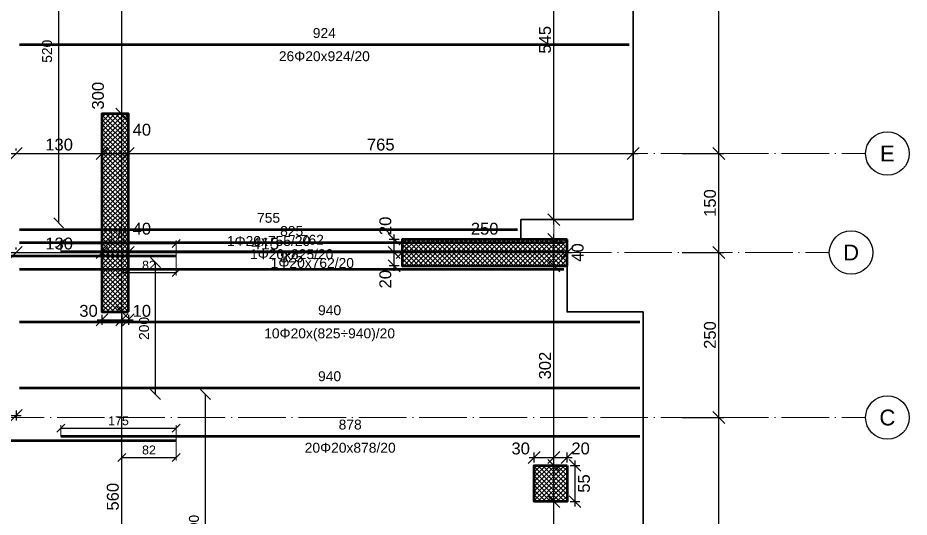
# Model space of a CAD drawing. Header units: millimetres. Extents: x -404 to 6018, y -5139 to 7890.
# Drawn here: x 847 to 2198, y -3661 to -2904 of the extents above; entities that cross this region are included whole.
import ezdxf
from ezdxf.enums import TextEntityAlignment as Align

# ---------------------------------------------------------------- set-up
doc = ezdxf.new("R2010")
doc.units = ezdxf.units.MM
doc.linetypes.add('ZWCAD_ISO04W100', pattern=[30.5, 24, -3, 0.5, -3])
for name, color, linetype, lineweight in [('AXIS LINES', 255, 'ZWCAD_ISO04W100', 13), ('COLUMN', 140, 'Continuous', 53), ('SLAB', 3, 'Continuous', 35), ('WALL', 10, 'Continuous', 53)]:
    doc.layers.add(name, color=color, linetype=linetype, lineweight=lineweight)
for name, color, linetype in [('FW_AXIS', 7, 'Continuous'), ('FW_COLUMN_HATCH', 8, 'Continuous'), ('FW_DIM', 7, 'Continuous'), ('FW_WALL_HATCH', 8, 'Continuous'), ('REB_TOP_MESH_X', 5, 'Continuous'), ('REB_TOP_MESH_X_AXDIM', 5, 'Continuous'), ('REB_TOP_MESH_X_LAP', 5, 'Continuous'), ('REB_TOP_MESH_X_RANGE', 5, 'Continuous'), ('REB_TOP_MESH_X_TEXT', 5, 'Continuous')]:
    doc.layers.add(name, color=color, linetype=linetype)
doc.styles.add('REBAR_TXT', font='arial.ttf')
doc.styles.get("Standard").update_dxf_attribs({"font": 'arial.ttf'})
doc.dimstyles.new('FW_DIM', dxfattribs={"dimtxt": 18, "dimasz": 9, "dimexe": 7.5, "dimexo": 4.5, "dimgap": 4.5, "dimtad": 1, "dimdec": 0, "dimtxsty": 'Standard', "dimtsz": 9, "dimcen": 2.5, "dimdle": 7.5, "dimclrd": 256, "dimclre": 256, "dimclrt": 7, "dimazin": 3, "dimtfac": 1, "dimtmove": 2, "dimatfit": 3})
doc.dimstyles.new('REBAR LAP', dxfattribs={"dimtxt": 13.5, "dimasz": 2.5, "dimexe": 4.5, "dimexo": 0, "dimgap": 4.5, "dimtad": 1, "dimdec": 0, "dimtxsty": 'Standard', "dimtsz": 6, "dimcen": 2.5, "dimclrd": 6, "dimclre": 6, "dimclrt": 7, "dimazin": 3, "dimtfac": 1, "dimtmove": 2, "dimatfit": 3, "dimlwd": 25, "dimlwe": 18})
doc.dimstyles.new('REBAR M-200', dxfattribs={"dimtxt": 15, "dimasz": 15, "dimexe": 25, "dimexo": 12.5, "dimgap": 10, "dimtad": 1, "dimdec": 0, "dimtxsty": 'Standard', "dimblk": 'NONE', "dimcen": 50, "dimse1": 1, "dimse2": 1, "dimclrd": 6, "dimclre": 6, "dimclrt": 7, "dimazin": 3, "dimtfac": 1, "dimtmove": 2, "dimatfit": 3, "dimldrblk": 'NONE', "dimlwd": 53})
doc.dimstyles.new('REBAR RANGE', dxfattribs={"dimtxt": 15, "dimasz": 2.5, "dimexe": 0, "dimexo": 0, "dimgap": 10, "dimtad": 1, "dimdec": 0, "dimtxsty": 'Standard', "dimtsz": 7.5, "dimcen": 2.5, "dimse1": 1, "dimse2": 1, "dimclrd": 6, "dimclre": 6, "dimclrt": 7, "dimazin": 3, "dimtfac": 1, "dimtmove": 2, "dimatfit": 3, "dimlwd": 25})

# ---------------------------------------------------------------- blocks, each defined once
blk = doc.blocks.new('*D810')
at = {"color": 6, "lineweight": 53}
blk.add_line((5, -3545.1), (1087.5, -3545.1), dxfattribs=at)
at = {"layer": 'Defpoints'}
for p in [(5, -3545.1), (5, -3545.1), (1087.5, -3545.1)]:
    blk.add_point(p, dxfattribs=at)
at = {"layer": 'REB_TOP_MESH_X', "color": 7, "insert": (546.2, -3527.6), "char_height": 15, "attachment_point": 5}
blk.add_mtext('1082', dxfattribs=at)
blk = doc.blocks.new('_NONE')
blk = doc.blocks.new('*D811')
at = {"color": 6, "lineweight": 53}
blk.add_line((912.5, -3538.4), (1790, -3538.4), dxfattribs=at)
at = {"layer": 'Defpoints'}
for p in [(912.5, -3538.4), (912.5, -3538.4), (1790, -3538.4)]:
    blk.add_point(p, dxfattribs=at)
at = {"layer": 'REB_TOP_MESH_X', "color": 7, "insert": (1351.2, -3520.9), "char_height": 15, "attachment_point": 5}
blk.add_mtext('878', dxfattribs=at)
blk = doc.blocks.new('_Oblique')
at = {"color": 0, "linetype": 'ByBlock', "lineweight": -2}
blk.add_line((-0.5, -0.5), (0.5, 0.5), dxfattribs=at)
blk = doc.blocks.new('*D812')
at = {"color": 6, "lineweight": 18}
for p, q in [((912.5, -3538.4), (912.5, -3521.9)), ((1087.5, -3545.1), (1087.5, -3521.9))]:
    blk.add_line(p, q, dxfattribs=at)
at = {"color": 6, "lineweight": 25}
blk.add_line((912.5, -3526.4), (1087.5, -3526.4), dxfattribs=at)
at = {"layer": 'Defpoints'}
for p in [(912.5, -3526.4), (912.5, -3538.4), (1087.5, -3545.1)]:
    blk.add_point(p, dxfattribs=at)
at = {"layer": 'REB_TOP_MESH_X_LAP', "color": 6, "xscale": 12, "yscale": 12}
for p in [(912.5, -3526.4), (1087.5, -3526.4)]:
    blk.add_blockref('_OBLIQUE', p, dxfattribs=at)
at = {"layer": 'REB_TOP_MESH_X_LAP', "color": 7, "insert": (1000, -3515.1), "char_height": 13.5, "attachment_point": 5}
blk.add_mtext('175', dxfattribs=at)
blk = doc.blocks.new('*D813')
at = {"color": 6, "lineweight": 18}
for p, q in [((1005, -3545.1), (1005, -3575.1)), ((1087.5, -3545.1), (1087.5, -3575.1))]:
    blk.add_line(p, q, dxfattribs=at)
at = {"color": 6, "lineweight": 25}
blk.add_line((1005, -3570.6), (1087.5, -3570.6), dxfattribs=at)
at = {"layer": 'Defpoints'}
for p in [(1005, -3545.1), (1087.5, -3545.1), (1005, -3570.6)]:
    blk.add_point(p, dxfattribs=at)
at = {"layer": 'REB_TOP_MESH_X_AXDIM', "color": 6, "xscale": 12, "yscale": 12}
for p in [(1005, -3570.6), (1087.5, -3570.6)]:
    blk.add_blockref('_OBLIQUE', p, dxfattribs=at)
at = {"layer": 'REB_TOP_MESH_X_AXDIM', "color": 7, "insert": (1046.2, -3559.4), "char_height": 13.5, "attachment_point": 5}
blk.add_mtext('82', dxfattribs=at)
blk = doc.blocks.new('*D858')
at = {"color": 6, "lineweight": 53}
blk.add_line((5, -3265.1), (1087.5, -3265.1), dxfattribs=at)
at = {"layer": 'Defpoints'}
for p in [(5, -3265.1), (5, -3265.1), (1087.5, -3265.1)]:
    blk.add_point(p, dxfattribs=at)
at = {"layer": 'REB_TOP_MESH_X', "color": 7, "insert": (546.2, -3247.6), "char_height": 15, "attachment_point": 5}
blk.add_mtext('1082', dxfattribs=at)
blk = doc.blocks.new('*D859')
at = {"color": 6, "lineweight": 53}
blk.add_line((912.5, -3258.4), (1675, -3258.4), dxfattribs=at)
at = {"layer": 'Defpoints'}
for p in [(912.5, -3258.4), (912.5, -3258.4), (1675, -3258.4)]:
    blk.add_point(p, dxfattribs=at)
at = {"layer": 'REB_TOP_MESH_X', "color": 7, "insert": (1293.8, -3240.9), "char_height": 15, "attachment_point": 5}
blk.add_mtext('762', dxfattribs=at)
blk = doc.blocks.new('*D860')
at = {"color": 6, "lineweight": 18}
for p, q in [((912.5, -3258.4), (912.5, -3241.9)), ((1087.5, -3265.1), (1087.5, -3241.9))]:
    blk.add_line(p, q, dxfattribs=at)
at = {"color": 6, "lineweight": 25}
blk.add_line((912.5, -3246.4), (1087.5, -3246.4), dxfattribs=at)
at = {"layer": 'Defpoints'}
for p in [(912.5, -3246.4), (912.5, -3258.4), (1087.5, -3265.1)]:
    blk.add_point(p, dxfattribs=at)
at = {"layer": 'REB_TOP_MESH_X_LAP', "color": 6, "xscale": 12, "yscale": 12}
for p in [(912.5, -3246.4), (1087.5, -3246.4)]:
    blk.add_blockref('_OBLIQUE', p, dxfattribs=at)
at = {"layer": 'REB_TOP_MESH_X_LAP', "color": 7, "insert": (1000, -3235.1), "char_height": 13.5, "attachment_point": 5}
blk.add_mtext('175', dxfattribs=at)
blk = doc.blocks.new('*D861')
at = {"color": 6, "lineweight": 18}
for p, q in [((1005, -3265.1), (1005, -3295.1)), ((1087.5, -3265.1), (1087.5, -3295.1))]:
    blk.add_line(p, q, dxfattribs=at)
at = {"color": 6, "lineweight": 25}
blk.add_line((1005, -3290.6), (1087.5, -3290.6), dxfattribs=at)
at = {"layer": 'Defpoints'}
for p in [(1005, -3265.1), (1087.5, -3265.1), (1005, -3290.6)]:
    blk.add_point(p, dxfattribs=at)
at = {"layer": 'REB_TOP_MESH_X_AXDIM', "color": 6, "xscale": 12, "yscale": 12}
for p in [(1005, -3290.6), (1087.5, -3290.6)]:
    blk.add_blockref('_OBLIQUE', p, dxfattribs=at)
at = {"layer": 'REB_TOP_MESH_X_AXDIM', "color": 7, "insert": (1046.2, -3279.4), "char_height": 13.5, "attachment_point": 5}
blk.add_mtext('82', dxfattribs=at)
blk = doc.blocks.new('*D864')
at = {"color": 6, "lineweight": 25}
blk.add_line((909.4, -3215.1), (909.4, -2695.1), dxfattribs=at)
at = {"layer": 'Defpoints'}
for p in [(909.4, -2695.1), (909.4, -3215.1), (909.4, -3215.1)]:
    blk.add_point(p, dxfattribs=at)
at = {"layer": 'REB_TOP_MESH_X_RANGE', "color": 6, "xscale": 15, "yscale": 15, "rotation": 90}
for p in [(909.4, -2695.1), (909.4, -3215.1)]:
    blk.add_blockref('_OBLIQUE', p, dxfattribs=at)
at = {"layer": 'REB_TOP_MESH_X_RANGE', "color": 7, "insert": (891.9, -2955.1), "char_height": 15, "attachment_point": 5, "rotation": 90}
blk.add_mtext('520', dxfattribs=at)
blk = doc.blocks.new('*D865')
at = {"color": 6, "lineweight": 53}
blk.add_line((850, -2945.1), (1774, -2945.1), dxfattribs=at)
at = {"layer": 'Defpoints'}
for p in [(850, -2945.1), (850, -2945.1), (1774, -2945.1)]:
    blk.add_point(p, dxfattribs=at)
at = {"layer": 'REB_TOP_MESH_X', "color": 7, "insert": (1312, -2927.6), "char_height": 15, "attachment_point": 5}
blk.add_mtext('924', dxfattribs=at)
blk = doc.blocks.new('*D867')
at = {"color": 6, "lineweight": 25}
blk.add_line((1131.9, -3875.1), (1131.9, -3475.1), dxfattribs=at)
at = {"layer": 'Defpoints'}
for p in [(1131.9, -3475.1), (1131.9, -3875.1), (1131.9, -3875.1)]:
    blk.add_point(p, dxfattribs=at)
at = {"layer": 'REB_TOP_MESH_X_RANGE', "color": 6, "xscale": 15, "yscale": 15, "rotation": 90}
for p in [(1131.9, -3475.1), (1131.9, -3875.1)]:
    blk.add_blockref('_OBLIQUE', p, dxfattribs=at)
at = {"layer": 'REB_TOP_MESH_X_RANGE', "color": 7, "insert": (1114.4, -3675.1), "char_height": 15, "attachment_point": 5, "rotation": 90}
blk.add_mtext('400', dxfattribs=at)
blk = doc.blocks.new('*D875')
at = {"color": 6, "lineweight": 25}
blk.add_line((1056.2, -3475.1), (1056.2, -3275.1), dxfattribs=at)
at = {"layer": 'Defpoints'}
for p in [(1056.2, -3275.1), (1056.2, -3475.1), (1056.2, -3475.1)]:
    blk.add_point(p, dxfattribs=at)
at = {"layer": 'REB_TOP_MESH_X_RANGE', "color": 6, "xscale": 15, "yscale": 15, "rotation": 90}
for p in [(1056.2, -3275.1), (1056.2, -3475.1)]:
    blk.add_blockref('_OBLIQUE', p, dxfattribs=at)
at = {"layer": 'REB_TOP_MESH_X_RANGE', "color": 7, "insert": (1038.8, -3375.1), "char_height": 15, "attachment_point": 5, "rotation": 90}
blk.add_mtext('200', dxfattribs=at)
blk = doc.blocks.new('*D876')
at = {"color": 6, "lineweight": 53}
blk.add_line((850, -3365.1), (1790, -3365.1), dxfattribs=at)
at = {"layer": 'Defpoints'}
for p in [(850, -3365.1), (850, -3365.1), (1790, -3365.1)]:
    blk.add_point(p, dxfattribs=at)
at = {"layer": 'REB_TOP_MESH_X', "color": 7, "insert": (1320, -3347.6), "char_height": 15, "attachment_point": 5}
blk.add_mtext('940', dxfattribs=at)
blk = doc.blocks.new('*D877')
at = {"color": 6, "lineweight": 53}
blk.add_line((850, -3465.1), (1790, -3465.1), dxfattribs=at)
at = {"layer": 'Defpoints'}
for p in [(850, -3465.1), (850, -3465.1), (1790, -3465.1)]:
    blk.add_point(p, dxfattribs=at)
at = {"layer": 'REB_TOP_MESH_X', "color": 7, "insert": (1320, -3447.6), "char_height": 15, "attachment_point": 5}
blk.add_mtext('940', dxfattribs=at)
blk = doc.blocks.new('*D878')
at = {"color": 6, "lineweight": 53}
blk.add_line((850, -3285.1), (1675, -3285.1), dxfattribs=at)
at = {"layer": 'Defpoints'}
for p in [(850, -3285.1), (850, -3285.1), (1675, -3285.1)]:
    blk.add_point(p, dxfattribs=at)
at = {"layer": 'REB_TOP_MESH_X', "color": 7, "insert": (1262.5, -3267.6), "char_height": 15, "attachment_point": 5}
blk.add_mtext('825', dxfattribs=at)
blk = doc.blocks.new('*D897')
at = {"color": 6, "lineweight": 53}
blk.add_line((850, -3245.1), (1675, -3245.1), dxfattribs=at)
at = {"layer": 'Defpoints'}
for p in [(850, -3245.1), (850, -3245.1), (1675, -3245.1)]:
    blk.add_point(p, dxfattribs=at)
at = {"layer": 'REB_TOP_MESH_X', "color": 7, "insert": (1262.5, -3227.6), "char_height": 15, "attachment_point": 5}
blk.add_mtext('825', dxfattribs=at)
blk = doc.blocks.new('*D898')
at = {"color": 6, "lineweight": 53}
blk.add_line((850, -3225.1), (1605, -3225.1), dxfattribs=at)
at = {"layer": 'Defpoints'}
for p in [(850, -3225.1), (850, -3225.1), (1605, -3225.1)]:
    blk.add_point(p, dxfattribs=at)
at = {"layer": 'REB_TOP_MESH_X', "color": 7, "insert": (1227.5, -3207.6), "char_height": 15, "attachment_point": 5}
blk.add_mtext('755', dxfattribs=at)
blk = doc.blocks.new('*D906')
for p, q in [((637.4, -3507.1), (852.4, -3507.1)), ((644.9, -3499.6), (644.9, -3514.6)), ((844.9, -3499.6), (844.9, -3514.6))]:
    blk.add_line(p, q)
at = {"layer": 'Defpoints'}
for p in [(644.9, -3495.1), (844.9, -3495.1), (644.9, -3507.1)]:
    blk.add_point(p, dxfattribs=at)
at = {"layer": 'FW_DIM', "xscale": 18, "yscale": 18}
for p in [(644.9, -3507.1), (844.9, -3507.1)]:
    blk.add_blockref('_OBLIQUE', p, dxfattribs=at)
at = {"layer": 'FW_DIM', "color": 7, "insert": (744.9, -3520.6), "char_height": 18, "attachment_point": 5}
blk.add_mtext('200', dxfattribs=at)
blk = doc.blocks.new('*D925')
for p, q in [((1418, -3287.6), (1418, -3252.6)), ((1425.5, -3260.1), (1410.5, -3260.1)), ((1425.5, -3280.1), (1410.5, -3280.1))]:
    blk.add_line(p, q)
at = {"layer": 'Defpoints'}
for p in [(1430, -3260.1), (1418, -3280.1), (1430, -3280.1)]:
    blk.add_point(p, dxfattribs=at)
at = {"layer": 'FW_DIM', "xscale": 18, "yscale": 18, "rotation": 90}
for p in [(1418, -3260.1), (1418, -3280.1)]:
    blk.add_blockref('_OBLIQUE', p, dxfattribs=at)
at = {"layer": 'FW_DIM', "color": 7, "insert": (1404.5, -3300.5), "char_height": 18, "attachment_point": 5, "rotation": 90}
blk.add_mtext('20', dxfattribs=at)
blk = doc.blocks.new('*D926')
for p, q in [((1425.5, -3240.1), (1410.5, -3240.1)), ((1418, -3267.6), (1418, -3232.6)), ((1425.5, -3260.1), (1410.5, -3260.1))]:
    blk.add_line(p, q)
at = {"layer": 'Defpoints'}
for p in [(1430, -3240.1), (1418, -3260.1), (1430, -3260.1)]:
    blk.add_point(p, dxfattribs=at)
at = {"layer": 'FW_DIM', "xscale": 18, "yscale": 18, "rotation": 90}
for p in [(1418, -3240.1), (1418, -3260.1)]:
    blk.add_blockref('_OBLIQUE', p, dxfattribs=at)
at = {"layer": 'FW_DIM', "color": 7, "insert": (1404.5, -3219.7), "char_height": 18, "attachment_point": 5, "rotation": 90}
blk.add_mtext('20', dxfattribs=at)
blk = doc.blocks.new('*D927')
for p, q in [((967.5, -3362.1), (1012.5, -3362.1)), ((975, -3354.6), (975, -3369.6)), ((1005, -3354.6), (1005, -3369.6))]:
    blk.add_line(p, q)
at = {"layer": 'Defpoints'}
for p in [(975, -3350.1), (1005, -3350.1), (975, -3362.1)]:
    blk.add_point(p, dxfattribs=at)
at = {"layer": 'FW_DIM', "xscale": 18, "yscale": 18}
for p in [(975, -3362.1), (1005, -3362.1)]:
    blk.add_blockref('_OBLIQUE', p, dxfattribs=at)
at = {"layer": 'FW_DIM', "color": 7, "insert": (954.6, -3348.6), "char_height": 18, "attachment_point": 5}
blk.add_mtext('30', dxfattribs=at)
blk = doc.blocks.new('*D928')
for p, q in [((997.5, -3362.1), (1022.5, -3362.1)), ((1005, -3354.6), (1005, -3369.6)), ((1015, -3354.6), (1015, -3369.6))]:
    blk.add_line(p, q)
at = {"layer": 'Defpoints'}
for p in [(1005, -3350.1), (1015, -3350.1), (1005, -3362.1)]:
    blk.add_point(p, dxfattribs=at)
at = {"layer": 'FW_DIM', "xscale": 18, "yscale": 18}
for p in [(1005, -3362.1), (1015, -3362.1)]:
    blk.add_blockref('_OBLIQUE', p, dxfattribs=at)
at = {"layer": 'FW_DIM', "color": 7, "insert": (1035.4, -3348.6), "char_height": 18, "attachment_point": 5}
blk.add_mtext('10', dxfattribs=at)
blk = doc.blocks.new('*D961')
for p, q in [((1630, -3578.1), (1630, -3563.1)), ((1660, -3578.1), (1660, -3563.1)), ((1622.5, -3570.6), (1667.5, -3570.6))]:
    blk.add_line(p, q)
at = {"layer": 'Defpoints'}
for p in [(1630, -3570.6), (1630, -3582.6), (1660, -3582.6)]:
    blk.add_point(p, dxfattribs=at)
at = {"layer": 'FW_DIM', "xscale": 18, "yscale": 18}
for p in [(1630, -3570.6), (1660, -3570.6)]:
    blk.add_blockref('_OBLIQUE', p, dxfattribs=at)
at = {"layer": 'FW_DIM', "color": 7, "insert": (1609.6, -3557.1), "char_height": 18, "attachment_point": 5}
blk.add_mtext('30', dxfattribs=at)
blk = doc.blocks.new('*D962')
for p, q in [((1660, -3578.1), (1660, -3563.1)), ((1680, -3578.1), (1680, -3563.1)), ((1652.5, -3570.6), (1687.5, -3570.6))]:
    blk.add_line(p, q)
at = {"layer": 'Defpoints'}
for p in [(1660, -3570.6), (1660, -3582.6), (1680, -3582.6)]:
    blk.add_point(p, dxfattribs=at)
at = {"layer": 'FW_DIM', "xscale": 18, "yscale": 18}
for p in [(1660, -3570.6), (1680, -3570.6)]:
    blk.add_blockref('_OBLIQUE', p, dxfattribs=at)
at = {"layer": 'FW_DIM', "color": 7, "insert": (1700.4, -3557.1), "char_height": 18, "attachment_point": 5}
blk.add_mtext('20', dxfattribs=at)
blk = doc.blocks.new('*D963')
for p, q in [((1692, -3645.1), (1692, -3575.1)), ((1684.5, -3582.6), (1699.5, -3582.6)), ((1684.5, -3637.6), (1699.5, -3637.6))]:
    blk.add_line(p, q)
at = {"layer": 'Defpoints'}
for p in [(1680, -3582.6), (1680, -3637.6), (1692, -3637.6)]:
    blk.add_point(p, dxfattribs=at)
at = {"layer": 'FW_DIM', "xscale": 18, "yscale": 18, "rotation": 90}
for p in [(1692, -3582.6), (1692, -3637.6)]:
    blk.add_blockref('_OBLIQUE', p, dxfattribs=at)
at = {"layer": 'FW_DIM', "color": 7, "insert": (1705.5, -3610.1), "char_height": 18, "attachment_point": 5, "rotation": 90}
blk.add_mtext('55', dxfattribs=at)
blk = doc.blocks.new('*D992')
for p, q in [((669.9, -3255.6), (669.9, -3252.6)), ((844.9, -3255.6), (844.9, -3252.6)), ((662.4, -3260.1), (852.4, -3260.1))]:
    blk.add_line(p, q)
at = {"layer": 'Defpoints'}
for p in [(669.9, -3260.1), (669.9, -3260.1), (844.9, -3260.1)]:
    blk.add_point(p, dxfattribs=at)
at = {"layer": 'FW_DIM', "xscale": 18, "yscale": 18}
for p in [(669.9, -3260.1), (844.9, -3260.1)]:
    blk.add_blockref('_OBLIQUE', p, dxfattribs=at)
at = {"layer": 'FW_DIM', "color": 7, "insert": (757.4, -3246.6), "char_height": 18, "attachment_point": 5}
blk.add_mtext('175', dxfattribs=at)
blk = doc.blocks.new('*D993')
for p, q in [((844.9, -3255.6), (844.9, -3252.6)), ((975, -3255.6), (975, -3252.6)), ((837.4, -3260.1), (982.5, -3260.1))]:
    blk.add_line(p, q)
at = {"layer": 'Defpoints'}
for p in [(844.9, -3260.1), (844.9, -3260.1), (975, -3260.1)]:
    blk.add_point(p, dxfattribs=at)
at = {"layer": 'FW_DIM', "xscale": 18, "yscale": 18}
for p in [(844.9, -3260.1), (975, -3260.1)]:
    blk.add_blockref('_OBLIQUE', p, dxfattribs=at)
at = {"layer": 'FW_DIM', "color": 7, "insert": (910, -3246.6), "char_height": 18, "attachment_point": 5}
blk.add_mtext('130', dxfattribs=at)
blk = doc.blocks.new('*D994')
for p, q in [((975, -3255.6), (975, -3252.6)), ((1015, -3255.6), (1015, -3252.6)), ((967.5, -3260.1), (1022.5, -3260.1))]:
    blk.add_line(p, q)
at = {"layer": 'Defpoints'}
for p in [(975, -3260.1), (975, -3260.1), (1015, -3260.1)]:
    blk.add_point(p, dxfattribs=at)
at = {"layer": 'FW_DIM', "xscale": 18, "yscale": 18}
for p in [(975, -3260.1), (1015, -3260.1)]:
    blk.add_blockref('_OBLIQUE', p, dxfattribs=at)
at = {"layer": 'FW_DIM', "color": 7, "insert": (1035.4, -3224.1), "char_height": 18, "attachment_point": 5}
blk.add_mtext('40', dxfattribs=at)
blk = doc.blocks.new('*D995')
for p, q in [((1015, -3255.6), (1015, -3252.6)), ((1430, -3255.6), (1430, -3252.6)), ((1007.5, -3260.1), (1437.5, -3260.1))]:
    blk.add_line(p, q)
at = {"layer": 'Defpoints'}
for p in [(1015, -3260.1), (1015, -3260.1), (1430, -3260.1)]:
    blk.add_point(p, dxfattribs=at)
at = {"layer": 'FW_DIM', "xscale": 18, "yscale": 18}
for p in [(1015, -3260.1), (1430, -3260.1)]:
    blk.add_blockref('_OBLIQUE', p, dxfattribs=at)
at = {"layer": 'FW_DIM', "color": 7, "insert": (1222.5, -3246.6), "char_height": 18, "attachment_point": 5}
blk.add_mtext('415', dxfattribs=at)
blk = doc.blocks.new('*D996')
for p, q in [((1430, -3255.6), (1430, -3252.6)), ((1680, -3255.6), (1680, -3252.6)), ((1422.5, -3260.1), (1687.5, -3260.1))]:
    blk.add_line(p, q)
at = {"layer": 'Defpoints'}
for p in [(1430, -3260.1), (1430, -3260.1), (1680, -3260.1)]:
    blk.add_point(p, dxfattribs=at)
at = {"layer": 'FW_DIM', "xscale": 18, "yscale": 18}
for p in [(1430, -3260.1), (1680, -3260.1)]:
    blk.add_blockref('_OBLIQUE', p, dxfattribs=at)
at = {"layer": 'FW_DIM', "color": 7, "insert": (1555, -3224.1), "char_height": 18, "attachment_point": 5}
blk.add_mtext('250', dxfattribs=at)
blk = doc.blocks.new('*D1001')
for p, q in [((844.9, -3105.6), (844.9, -3102.6)), ((975, -3105.6), (975, -3102.6)), ((837.4, -3110.1), (982.5, -3110.1))]:
    blk.add_line(p, q)
at = {"layer": 'Defpoints'}
for p in [(844.9, -3110.1), (844.9, -3110.1), (975, -3110.1)]:
    blk.add_point(p, dxfattribs=at)
at = {"layer": 'FW_DIM', "xscale": 18, "yscale": 18}
for p in [(844.9, -3110.1), (975, -3110.1)]:
    blk.add_blockref('_OBLIQUE', p, dxfattribs=at)
at = {"layer": 'FW_DIM', "color": 7, "insert": (910, -3096.6), "char_height": 18, "attachment_point": 5}
blk.add_mtext('130', dxfattribs=at)
blk = doc.blocks.new('*D1002')
for p, q in [((975, -3105.6), (975, -3102.6)), ((1015, -3105.6), (1015, -3102.6)), ((967.5, -3110.1), (1022.5, -3110.1))]:
    blk.add_line(p, q)
at = {"layer": 'Defpoints'}
for p in [(975, -3110.1), (975, -3110.1), (1015, -3110.1)]:
    blk.add_point(p, dxfattribs=at)
at = {"layer": 'FW_DIM', "xscale": 18, "yscale": 18}
for p in [(975, -3110.1), (1015, -3110.1)]:
    blk.add_blockref('_OBLIQUE', p, dxfattribs=at)
at = {"layer": 'FW_DIM', "color": 7, "insert": (1035.4, -3074.1), "char_height": 18, "attachment_point": 5}
blk.add_mtext('40', dxfattribs=at)
blk = doc.blocks.new('*D1003')
for p, q in [((1015, -3105.6), (1015, -3102.6)), ((1780, -3105.6), (1780, -3102.6)), ((1007.5, -3110.1), (1787.5, -3110.1))]:
    blk.add_line(p, q)
at = {"layer": 'Defpoints'}
for p in [(1015, -3110.1), (1015, -3110.1), (1780, -3110.1)]:
    blk.add_point(p, dxfattribs=at)
at = {"layer": 'FW_DIM', "xscale": 18, "yscale": 18}
for p in [(1015, -3110.1), (1780, -3110.1)]:
    blk.add_blockref('_OBLIQUE', p, dxfattribs=at)
at = {"layer": 'FW_DIM', "color": 7, "insert": (1397.5, -3096.6), "char_height": 18, "attachment_point": 5}
blk.add_mtext('765', dxfattribs=at)
blk = doc.blocks.new('*D1049')
for p, q in [((1000.5, -3350.1), (997.5, -3350.1)), ((1005, -3917.6), (1005, -3342.6)), ((1000.5, -3910.1), (997.5, -3910.1))]:
    blk.add_line(p, q)
at = {"layer": 'Defpoints'}
for p in [(1005, -3350.1), (1005, -3910.1), (1005, -3910.1)]:
    blk.add_point(p, dxfattribs=at)
at = {"layer": 'FW_DIM', "xscale": 18, "yscale": 18, "rotation": 90}
for p in [(1005, -3350.1), (1005, -3910.1)]:
    blk.add_blockref('_OBLIQUE', p, dxfattribs=at)
at = {"layer": 'FW_DIM', "color": 7, "insert": (991.5, -3630.1), "char_height": 18, "attachment_point": 5, "rotation": 90}
blk.add_mtext('560', dxfattribs=at)
blk = doc.blocks.new('*D1050')
for p, q in [((1000.5, -3050.1), (997.5, -3050.1)), ((1005, -3357.6), (1005, -3042.6)), ((1000.5, -3350.1), (997.5, -3350.1))]:
    blk.add_line(p, q)
at = {"layer": 'Defpoints'}
for p in [(1005, -3050.1), (1005, -3350.1), (1005, -3350.1)]:
    blk.add_point(p, dxfattribs=at)
at = {"layer": 'FW_DIM', "xscale": 18, "yscale": 18, "rotation": 90}
for p in [(1005, -3050.1), (1005, -3350.1)]:
    blk.add_blockref('_OBLIQUE', p, dxfattribs=at)
at = {"layer": 'FW_DIM', "color": 7, "insert": (969, -3022.5), "char_height": 18, "attachment_point": 5, "rotation": 90}
blk.add_mtext('300', dxfattribs=at)
blk = doc.blocks.new('*D1051')
for p, q in [((1000.5, -2670.1), (997.5, -2670.1)), ((1005, -3057.6), (1005, -2662.6)), ((1000.5, -3050.1), (997.5, -3050.1))]:
    blk.add_line(p, q)
at = {"layer": 'Defpoints'}
for p in [(1005, -2670.1), (1005, -3050.1), (1005, -3050.1)]:
    blk.add_point(p, dxfattribs=at)
at = {"layer": 'FW_DIM', "xscale": 18, "yscale": 18, "rotation": 90}
for p in [(1005, -2670.1), (1005, -3050.1)]:
    blk.add_blockref('_OBLIQUE', p, dxfattribs=at)
at = {"layer": 'FW_DIM', "color": 7, "insert": (991.5, -2860.1), "char_height": 18, "attachment_point": 5, "rotation": 90}
blk.add_mtext('380', dxfattribs=at)
blk = doc.blocks.new('*D1059')
for p, q in [((1660, -3992.6), (1660, -3630.1)), ((1655.5, -3637.6), (1652.5, -3637.6)), ((1655.5, -3985.1), (1652.5, -3985.1))]:
    blk.add_line(p, q)
at = {"layer": 'Defpoints'}
for p in [(1660, -3637.6), (1660, -3985.1), (1660, -3985.1)]:
    blk.add_point(p, dxfattribs=at)
at = {"layer": 'FW_DIM', "xscale": 18, "yscale": 18, "rotation": 90}
for p in [(1660, -3637.6), (1660, -3985.1)]:
    blk.add_blockref('_OBLIQUE', p, dxfattribs=at)
at = {"layer": 'FW_DIM', "color": 7, "insert": (1646.5, -3811.4), "char_height": 18, "attachment_point": 5, "rotation": 90}
blk.add_mtext('348', dxfattribs=at)
blk = doc.blocks.new('*D1060')
for p, q in [((1660, -3645.1), (1660, -3575.1)), ((1655.5, -3582.6), (1652.5, -3582.6)), ((1655.5, -3637.6), (1652.5, -3637.6))]:
    blk.add_line(p, q)
at = {"layer": 'Defpoints'}
for p in [(1660, -3582.6), (1660, -3637.6), (1660, -3637.6)]:
    blk.add_point(p, dxfattribs=at)
at = {"layer": 'FW_DIM', "xscale": 18, "yscale": 18, "rotation": 90}
for p in [(1660, -3582.6), (1660, -3637.6)]:
    blk.add_blockref('_OBLIQUE', p, dxfattribs=at)
blk = doc.blocks.new('*D1061')
for p, q in [((1655.5, -3280.1), (1652.5, -3280.1)), ((1660, -3590.1), (1660, -3272.6)), ((1655.5, -3582.6), (1652.5, -3582.6))]:
    blk.add_line(p, q)
at = {"layer": 'Defpoints'}
for p in [(1660, -3280.1), (1660, -3582.6), (1660, -3582.6)]:
    blk.add_point(p, dxfattribs=at)
at = {"layer": 'FW_DIM', "xscale": 18, "yscale": 18, "rotation": 90}
for p in [(1660, -3280.1), (1660, -3582.6)]:
    blk.add_blockref('_OBLIQUE', p, dxfattribs=at)
at = {"layer": 'FW_DIM', "color": 7, "insert": (1646.5, -3431.4), "char_height": 18, "attachment_point": 5, "rotation": 90}
blk.add_mtext('302', dxfattribs=at)
blk = doc.blocks.new('*D1062')
for p, q in [((1655.5, -3240.1), (1652.5, -3240.1)), ((1660, -3287.6), (1660, -3232.6)), ((1655.5, -3280.1), (1652.5, -3280.1))]:
    blk.add_line(p, q)
at = {"layer": 'Defpoints'}
for p in [(1660, -3240.1), (1660, -3280.1), (1660, -3280.1)]:
    blk.add_point(p, dxfattribs=at)
at = {"layer": 'FW_DIM', "xscale": 18, "yscale": 18, "rotation": 90}
for p in [(1660, -3240.1), (1660, -3280.1)]:
    blk.add_blockref('_OBLIQUE', p, dxfattribs=at)
at = {"layer": 'FW_DIM', "color": 7, "insert": (1696, -3260.1), "char_height": 18, "attachment_point": 5, "rotation": 90}
blk.add_mtext('40', dxfattribs=at)
blk = doc.blocks.new('*D1063')
for p, q in [((1660, -3217.7), (1660, -2657.6)), ((1655.5, -2665.1), (1652.5, -2665.1)), ((1655.5, -3210.2), (1652.5, -3210.2))]:
    blk.add_line(p, q)
at = {"layer": 'Defpoints'}
for p in [(1660, -2665.1), (1660, -3210.2), (1660, -3210.2)]:
    blk.add_point(p, dxfattribs=at)
at = {"layer": 'FW_DIM', "xscale": 18, "yscale": 18, "rotation": 90}
for p in [(1660, -2665.1), (1660, -3210.2)]:
    blk.add_blockref('_OBLIQUE', p, dxfattribs=at)
at = {"layer": 'FW_DIM', "color": 7, "insert": (1646.5, -2937.7), "char_height": 18, "attachment_point": 5, "rotation": 90}
blk.add_mtext('545', dxfattribs=at)
blk = doc.blocks.new('*D1093')
for p, q in [((1854.5, -3510.1), (1917.5, -3510.1)), ((1910, -3957.6), (1910, -3502.6)), ((1854.5, -3950.1), (1917.5, -3950.1))]:
    blk.add_line(p, q)
at = {"layer": 'Defpoints'}
for p in [(1850, -3510.1), (1850, -3950.1), (1910, -3950.1)]:
    blk.add_point(p, dxfattribs=at)
at = {"layer": 'FW_DIM', "xscale": 18, "yscale": 18, "rotation": 90}
for p in [(1910, -3510.1), (1910, -3950.1)]:
    blk.add_blockref('_OBLIQUE', p, dxfattribs=at)
at = {"layer": 'FW_DIM', "color": 7, "insert": (1896.5, -3730.1), "char_height": 18, "attachment_point": 5, "rotation": 90}
blk.add_mtext('440', dxfattribs=at)
blk = doc.blocks.new('*D1094')
for p, q in [((1910, -3517.6), (1910, -3252.6)), ((1854.5, -3260.1), (1917.5, -3260.1)), ((1854.5, -3510.1), (1917.5, -3510.1))]:
    blk.add_line(p, q)
at = {"layer": 'Defpoints'}
for p in [(1850, -3260.1), (1850, -3510.1), (1910, -3510.1)]:
    blk.add_point(p, dxfattribs=at)
at = {"layer": 'FW_DIM', "xscale": 18, "yscale": 18, "rotation": 90}
for p in [(1910, -3260.1), (1910, -3510.1)]:
    blk.add_blockref('_OBLIQUE', p, dxfattribs=at)
at = {"layer": 'FW_DIM', "color": 7, "insert": (1896.5, -3385.1), "char_height": 18, "attachment_point": 5, "rotation": 90}
blk.add_mtext('250', dxfattribs=at)
blk = doc.blocks.new('*D1095')
for p, q in [((1910, -3267.6), (1910, -3102.6)), ((1854.5, -3110.1), (1917.5, -3110.1)), ((1854.5, -3260.1), (1917.5, -3260.1))]:
    blk.add_line(p, q)
at = {"layer": 'Defpoints'}
for p in [(1850, -3110.1), (1850, -3260.1), (1910, -3260.1)]:
    blk.add_point(p, dxfattribs=at)
at = {"layer": 'FW_DIM', "xscale": 18, "yscale": 18, "rotation": 90}
for p in [(1910, -3110.1), (1910, -3260.1)]:
    blk.add_blockref('_OBLIQUE', p, dxfattribs=at)
at = {"layer": 'FW_DIM', "color": 7, "insert": (1896.5, -3185.1), "char_height": 18, "attachment_point": 5, "rotation": 90}
blk.add_mtext('150', dxfattribs=at)
blk = doc.blocks.new('*D1096')
for p, q in [((1854.5, -2630.1), (1917.5, -2630.1)), ((1910, -3117.6), (1910, -2622.6)), ((1854.5, -3110.1), (1917.5, -3110.1))]:
    blk.add_line(p, q)
at = {"layer": 'Defpoints'}
for p in [(1850, -2630.1), (1850, -3110.1), (1910, -3110.1)]:
    blk.add_point(p, dxfattribs=at)
at = {"layer": 'FW_DIM', "xscale": 18, "yscale": 18, "rotation": 90}
for p in [(1910, -2630.1), (1910, -3110.1)]:
    blk.add_blockref('_OBLIQUE', p, dxfattribs=at)
at = {"layer": 'FW_DIM', "color": 7, "insert": (1896.5, -2870.1), "char_height": 18, "attachment_point": 5, "rotation": 90}
blk.add_mtext('480', dxfattribs=at)

msp = doc.modelspace()

# ---------------------------------------------------------------- hatches: boundary and pattern name
at = {"layer": 'FW_COLUMN_HATCH'}
h = msp.add_hatch(dxfattribs=at)
h.set_pattern_fill('ANSI37', scale=1.6)
h.paths.add_polyline_path([(1680, -3582.6), (1680, -3637.6), (1630, -3637.6), (1630, -3582.6), (1680, -3582.6)])
at = {"layer": 'FW_WALL_HATCH'}
h = msp.add_hatch(dxfattribs=at)
h.set_pattern_fill('ANSI37', scale=1.6)
h.paths.add_polyline_path([(1015, -3350.1), (975, -3350.1), (975, -3050.1), (1015, -3050.1), (1015, -3350.1)])
h = msp.add_hatch(dxfattribs=at)
h.set_pattern_fill('ANSI37', scale=1.6)
h.paths.add_polyline_path([(1680, -3240.1), (1680, -3280.1), (1430, -3280.1), (1430, -3240.1), (1680, -3240.1)])

# ---------------------------------------------------------------- linework, layer by layer
at = {"layer": 'AXIS LINES', "color": 0, "ltscale": 3}
for points in [[(1005, -1450.1), (1005, -4990.2)], [(1660, -1450.1), (1660, -4990.2)], [(-282.6, -3110.1), (2132.4, -3110.1)], [(-337.6, -3260.1), (2077.4, -3260.1)], [(-282.6, -3510.1), (2132.4, -3510.1)]]:
    msp.add_lwpolyline(points, dxfattribs=at)
at = {"layer": 'COLUMN', "ltscale": 0.08}
msp.add_lwpolyline([(1680, -3582.6), (1680, -3637.6), (1630, -3637.6), (1630, -3582.6), (1680, -3582.6)], dxfattribs=at)
at = {"layer": 'FW_AXIS'}
for centre in [(2165.4, -3110.1), (2110.4, -3260.1), (2165.4, -3510.1)]:
    msp.add_circle(centre, 33, dxfattribs=at)
at = {"layer": 'SLAB', "ltscale": 0.08}
msp.add_lwpolyline([(760.1, -4590.1), (910, -4590.1), (910, -4790), (1610, -4790), (1610, -4638.3), (1609.9, -4470.1), (1649.9, -4470.1), (1649.9, -4300), (1609.9, -4300), (1609.9, -4270.1), (1690, -4270.1), (1690, -4040.1), (1630, -4040.1), (1630, -3985.1), (1680, -3985.1), (1680, -3870.1), (1795, -3870.1), (1795, -3350.1), (1680, -3350.1), (1680, -3240.1), (1610, -3240.1), (1610, -3210.2), (1780, -3210.2), (1779.9, -2690.1)], dxfattribs=at)
at = {"layer": 'WALL', "ltscale": 0.08}
for points in [[(1015, -3350.1), (1015, -3050.1), (975, -3050.1), (975, -3350.1), (1015, -3350.1)], [(1680, -3240.1), (1430, -3240.1), (1430, -3280.1), (1680, -3280.1), (1680, -3240.1)]]:
    msp.add_lwpolyline(points, dxfattribs=at)

# ---------------------------------------------------------------- texts
at = {"layer": 'FW_AXIS', "color": 7, "style": 'REBAR_TXT'}
for s, p in [('E', (2165.4, -3110.1)), ('D', (2110.4, -3260.1)), ('C', (2165.4, -3510.1))]:
    msp.add_text(s, height=24, dxfattribs=at).set_placement(p, align=Align.MIDDLE_CENTER)
at = {"layer": 'REB_TOP_MESH_X_TEXT', "color": 7, "style": 'REBAR_TXT'}
for s, p in [('26Φ20x924/20', (1312, -2955.1)), ('1Φ20x755/20', (1227.5, -3235.1)), ('1Φ20x825/20', (1262.5, -3255.1)), ('1Φ20x762/20', (1293.8, -3268.4)), ('10Φ20x(825÷940)/20', (1320, -3375.1)), ('20Φ20x878/20', (1351.2, -3548.4))]:
    msp.add_text(s, height=15, dxfattribs=at).set_placement(p, align=Align.TOP_CENTER)

# ---------------------------------------------------------------- dimensions: what is measured, and where the dimension line sits
at = {"layer": 'FW_DIM'}
for base, p1, p2, picture, middle in [((1910, -3110.1), (1850, -3110.1), (1850, -2630.1), '*D1096', (1896.5, -2870.1)), ((1910, -3260.1), (1850, -3260.1), (1850, -3110.1), '*D1095', (1896.5, -3185.1)), ((1910, -3510.1), (1850, -3510.1), (1850, -3260.1), '*D1094', (1896.5, -3385.1)), ((1910, -3950.1), (1850, -3950.1), (1850, -3510.1), '*D1093', (1896.5, -3730.1))]:
    dim = msp.add_linear_dim(base=base, p1=p1, p2=p2, angle=90, dimstyle='FW_DIM', dxfattribs=at)
    dim.commit()
    dim.dimension.update_dxf_attribs({"geometry": picture, "text_midpoint": middle})
for base, p1, p2, text, picture, middle in [((1005, -3050.1), (1005, -3050.1), (1005, -2670.1), '380', '*D1051', (991.5, -2860.1)), ((1660, -3210.2), (1660, -3210.2), (1660, -2665.1), '545', '*D1063', (1646.5, -2937.7)), ((1005, -3350.1), (1005, -3350.1), (1005, -3050.1), '300', '*D1050', (969, -3022.5)), ((1418, -3260.1), (1430, -3260.1), (1430, -3240.1), '20', '*D926', (1404.5, -3219.7)), ((1660, -3280.1), (1660, -3280.1), (1660, -3240.1), '40', '*D1062', (1696, -3260.1)), ((1418, -3280.1), (1430, -3280.1), (1430, -3260.1), '20', '*D925', (1404.5, -3300.5)), ((1660, -3582.6), (1660, -3582.6), (1660, -3280.1), '302', '*D1061', (1646.5, -3431.4)), ((1005, -3910.1), (1005, -3910.1), (1005, -3350.1), '560', '*D1049', (991.5, -3630.1)), ((1660, -3637.6), (1660, -3637.6), (1660, -3582.6), ' ', '*D1060', (1660, -3610.1)), ((1692, -3637.6), (1680, -3637.6), (1680, -3582.6), '55', '*D963', (1705.5, -3610.1)), ((1660, -3985.1), (1660, -3985.1), (1660, -3637.6), '348', '*D1059', (1646.5, -3811.4))]:
    dim = msp.add_linear_dim(base=base, p1=p1, p2=p2, angle=90, text=text, dimstyle='FW_DIM', override={"dimtmove": 2}, dxfattribs=at)
    dim.commit()
    dim.dimension.update_dxf_attribs({"geometry": picture, "text_midpoint": middle, "dimtype": 160})
for base, p1, p2, text, picture, middle in [((975, -3110.1), (975, -3110.1), (1015, -3110.1), '40', '*D1002', (1035.4, -3074.1)), ((844.9, -3110.1), (844.9, -3110.1), (975, -3110.1), '130', '*D1001', (910, -3096.6)), ((1015, -3110.1), (1015, -3110.1), (1780, -3110.1), '765', '*D1003', (1397.5, -3096.6)), ((975, -3260.1), (975, -3260.1), (1015, -3260.1), '40', '*D994', (1035.4, -3224.1)), ((1430, -3260.1), (1430, -3260.1), (1680, -3260.1), '250', '*D996', (1555, -3224.1)), ((669.9, -3260.1), (669.9, -3260.1), (844.9, -3260.1), '175', '*D992', (757.4, -3246.6)), ((844.9, -3260.1), (844.9, -3260.1), (975, -3260.1), '130', '*D993', (910, -3246.6)), ((1015, -3260.1), (1015, -3260.1), (1430, -3260.1), '415', '*D995', (1222.5, -3246.6)), ((975, -3362.1), (975, -3350.1), (1005, -3350.1), '30', '*D927', (954.6, -3348.6)), ((1005, -3362.1), (1005, -3350.1), (1015, -3350.1), '10', '*D928', (1035.4, -3348.6)), ((644.9, -3507.1), (644.9, -3495.1), (844.9, -3495.1), '200', '*D906', (744.9, -3520.6)), ((1630, -3570.6), (1630, -3582.6), (1660, -3582.6), '30', '*D961', (1609.6, -3557.1)), ((1660, -3570.6), (1660, -3582.6), (1680, -3582.6), '20', '*D962', (1700.4, -3557.1))]:
    dim = msp.add_linear_dim(base=base, p1=p1, p2=p2, text=text, dimstyle='FW_DIM', override={"dimtmove": 2}, dxfattribs=at)
    dim.commit()
    dim.dimension.update_dxf_attribs({"geometry": picture, "text_midpoint": middle, "dimtype": 160})
at = {"layer": 'REB_TOP_MESH_X'}
for base, p1, p2, picture, middle in [((850, -2945.1), (850, -2945.1), (1774, -2945.1), '*D865', (1312, -2927.6)), ((850, -3225.1), (850, -3225.1), (1605, -3225.1), '*D898', (1227.5, -3207.6)), ((850, -3245.1), (850, -3245.1), (1675, -3245.1), '*D897', (1262.5, -3227.6)), ((5, -3265.1117278), (5, -3265.1117278), (1087.5, -3265.1117278), '*D858', (546.25, -3247.6117278)), ((912.5, -3258.3617278), (912.5, -3258.3617278), (1675, -3258.3617278), '*D859', (1293.75, -3240.8617278)), ((850, -3285.1), (850, -3285.1), (1675, -3285.1), '*D878', (1262.5, -3267.6)), ((850, -3365.1), (850, -3365.1), (1790, -3365.1), '*D876', (1320, -3347.6)), ((850, -3465.1), (850, -3465.1), (1790, -3465.1), '*D877', (1320, -3447.6)), ((912.5, -3538.3617278), (912.5, -3538.3617278), (1790, -3538.3617278), '*D811', (1351.25, -3520.8617278)), ((5, -3545.1117278), (5, -3545.1117278), (1087.5, -3545.1117278), '*D810', (546.25, -3527.6117278))]:
    dim = msp.add_linear_dim(base=base, p1=p1, p2=p2, dimstyle='REBAR M-200', dxfattribs=at)
    dim.commit()
    dim.dimension.update_dxf_attribs({"geometry": picture, "text_midpoint": middle})
at = {"layer": 'REB_TOP_MESH_X_AXDIM'}
for base, p1, p2, picture, middle in [((1005, -3290.6117278), (1005, -3265.1117278), (1087.5, -3265.1117278), '*D861', (1046.25, -3279.3617278)), ((1005, -3570.6117278), (1005, -3545.1117278), (1087.5, -3545.1117278), '*D813', (1046.25, -3559.3617278))]:
    dim = msp.add_linear_dim(base=base, p1=p1, p2=p2, dimstyle='REBAR LAP', dxfattribs=at)
    dim.commit()
    dim.dimension.update_dxf_attribs({"geometry": picture, "text_midpoint": middle})
at = {"layer": 'REB_TOP_MESH_X_LAP'}
for base, p1, p2, picture, middle in [((912.5, -3246.4), (912.5, -3258.4), (1087.5, -3265.1), '*D860', (1000, -3235.1)), ((912.5, -3526.4), (912.5, -3538.4), (1087.5, -3545.1), '*D812', (1000, -3515.1))]:
    dim = msp.add_linear_dim(base=base, p1=p1, p2=p2, dimstyle='REBAR LAP', dxfattribs=at)
    dim.commit()
    dim.dimension.update_dxf_attribs({"geometry": picture, "text_midpoint": middle})
at = {"layer": 'REB_TOP_MESH_X_RANGE'}
for base, p1, p2, picture, middle in [((909.4, -3215.1), (909.4, -3215.1), (909.4, -2695.1), '*D864', (891.9, -2955.1)), ((1056.2, -3475.1), (1056.2, -3475.1), (1056.2, -3275.1), '*D875', (1038.8, -3375.1)), ((1131.9, -3875.1), (1131.9, -3875.1), (1131.9, -3475.1), '*D867', (1114.4, -3675.1))]:
    dim = msp.add_linear_dim(base=base, p1=p1, p2=p2, angle=90, dimstyle='REBAR RANGE', dxfattribs=at)
    dim.commit()
    dim.dimension.update_dxf_attribs({"geometry": picture, "text_midpoint": middle})

doc.saveas('drawing.dxf')
